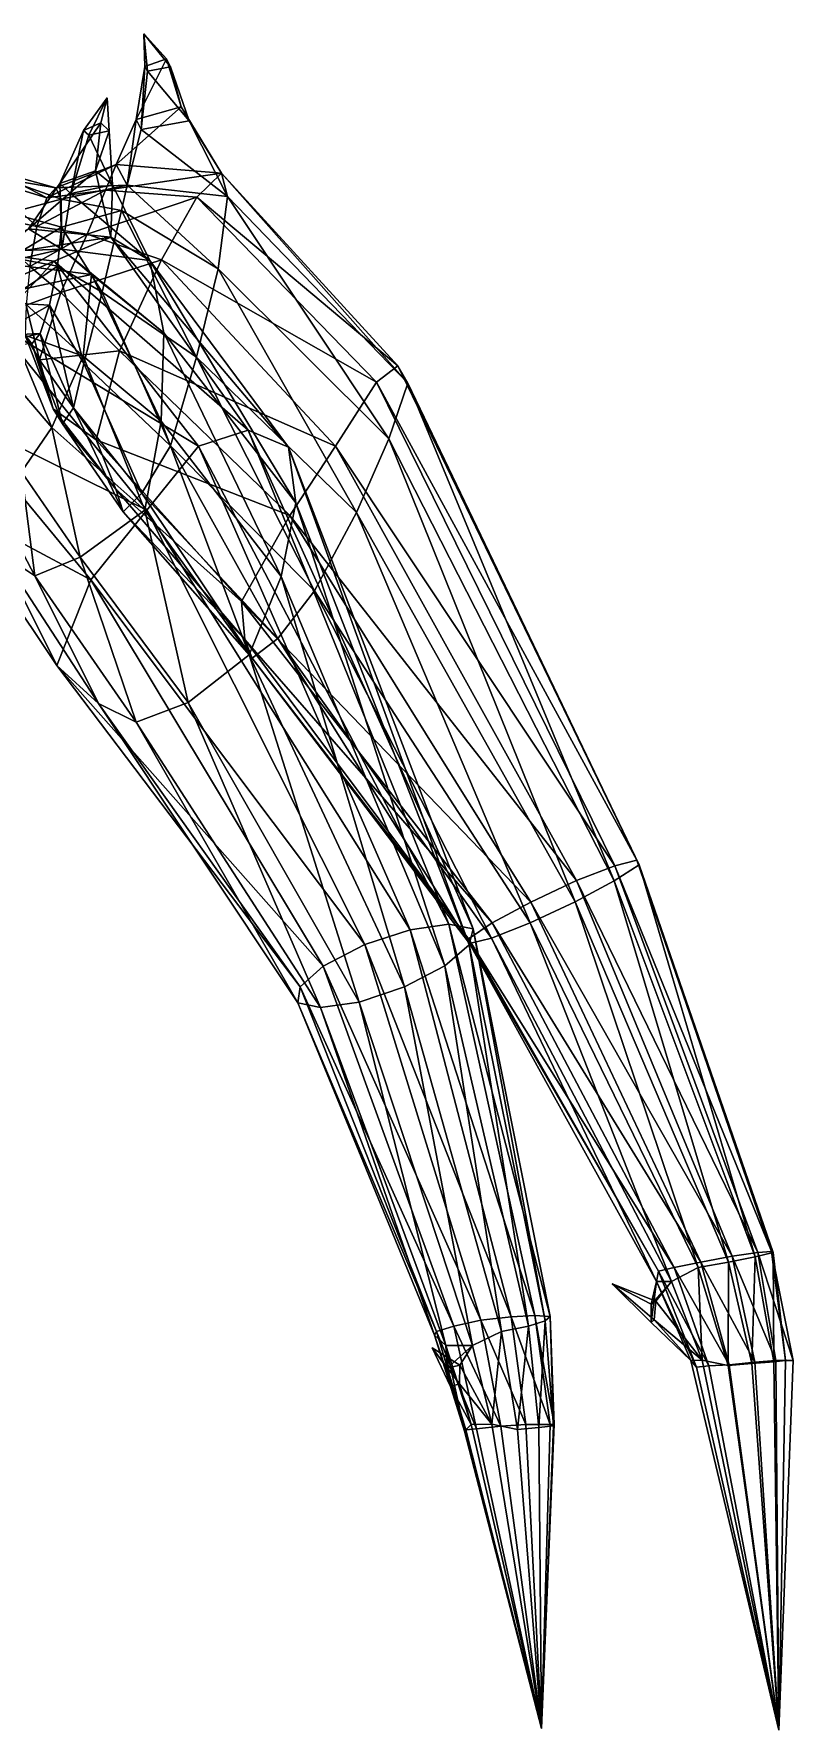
# Model space of a CAD drawing. Extents: x -86 to 86, y 0 to 86.
# Drawn here: x 47.7 to 86.2, y -0.1 to 86 of the extents above; entities that cross this region are included whole.
import ezdxf

# ---------------------------------------------------------------- set-up
doc = ezdxf.new("R2010")
doc.units = 0

msp = doc.modelspace()

# ---------------------------------------------------------------- linework, layer by layer
at = {"color": 1}
for points in [[(53.257122, 86.033356, 9.286396), (53.314579, 84.386833, 11.97131), (54.416836, 84.762375, 12.183912)], [(53.257122, 86.033356, 9.286396), (53.447914, 84.137947, 11.662909), (53.314579, 84.386833, 11.97131)], [(53.257122, 86.033356, 9.286396), (54.615921, 84.356873, 11.651537), (53.447914, 84.137947, 11.662909)], [(53.257122, 86.033356, 9.286396), (54.416836, 84.762375, 12.183912), (54.615921, 84.356873, 11.651537)], [(55.161999, 82.33786, 14.175617), (54.416836, 84.762375, 12.183912), (52.865234, 81.690956, 13.725006)], [(54.416836, 84.762375, 12.183912), (53.314579, 84.386833, 11.97131), (52.865234, 81.690956, 13.725006)], [(54.615921, 84.356873, 11.651537), (54.416836, 84.762375, 12.183912), (55.161999, 82.33786, 14.175617)], [(52.865234, 81.690956, 13.725006), (53.314579, 84.386833, 11.97131), (53.127369, 81.178543, 12.994476)], [(53.314579, 84.386833, 11.97131), (53.447914, 84.137947, 11.662909), (53.127369, 81.178543, 12.994476)], [(53.127369, 81.178543, 12.994476), (53.447914, 84.137947, 11.662909), (55.564297, 81.627968, 13.081163)], [(53.447914, 84.137947, 11.662909), (54.615921, 84.356873, 11.651537), (55.564297, 81.627968, 13.081163)], [(55.564297, 81.627968, 13.081163), (54.615921, 84.356873, 11.651537), (55.161999, 82.33786, 14.175617)], [(51.406021, 82.782257, 41.324448), (50.204636, 81.135727, 43.726269), (51.080517, 81.511269, 44.42841)], [(51.406021, 82.782257, 41.324448), (50.466419, 80.886841, 43.515648), (50.204636, 81.135727, 43.726269)], [(51.406021, 82.782257, 41.324448), (51.504917, 81.105766, 44.050335), (50.466419, 80.886841, 43.515648)], [(51.406021, 82.782257, 41.324448), (51.080517, 81.511269, 44.42841), (51.504917, 81.105766, 44.050335)], [(57.193665, 78.959328, 16.361095), (55.161999, 82.33786, 14.175617), (51.855633, 79.396843, 15.187185)], [(55.161999, 82.33786, 14.175617), (52.865234, 81.690956, 13.725006), (51.855633, 79.396843, 15.187185)], [(55.564297, 81.627968, 13.081163), (55.161999, 82.33786, 14.175617), (57.193665, 78.959328, 16.361095)], [(50.810772, 79.086754, 46.537769), (51.080517, 81.511269, 44.42841), (48.989258, 78.43985, 45.067989)], [(51.080517, 81.511269, 44.42841), (50.204636, 81.135727, 43.726269), (48.989258, 78.43985, 45.067989)], [(48.989258, 78.43985, 45.067989), (50.204636, 81.135727, 43.726269), (49.561844, 77.927437, 44.544033)], [(50.204636, 81.135727, 43.726269), (50.466419, 80.886841, 43.515648), (49.561844, 77.927437, 44.544033)], [(50.466419, 80.886841, 43.515648), (51.504917, 81.105766, 44.050335), (51.677074, 78.376862, 45.757263)], [(51.504917, 81.105766, 44.050335), (51.080517, 81.511269, 44.42841), (50.810772, 79.086754, 46.537769)], [(51.677074, 78.376862, 45.757263), (51.504917, 81.105766, 44.050335), (50.810772, 79.086754, 46.537769)], [(51.855633, 79.396843, 15.187185), (52.865234, 81.690956, 13.725006), (52.414646, 78.360779, 12.636265)], [(52.865234, 81.690956, 13.725006), (53.127369, 81.178543, 12.994476), (52.414646, 78.360779, 12.636265)], [(52.414646, 78.360779, 12.636265), (53.127369, 81.178543, 12.994476), (57.508629, 77.782654, 12.726124)], [(53.127369, 81.178543, 12.994476), (55.564297, 81.627968, 13.081163), (57.508629, 77.782654, 12.726124)], [(57.508629, 77.782654, 12.726124), (55.564297, 81.627968, 13.081163), (57.193665, 78.959328, 16.361095)], [(49.561844, 77.927437, 44.544033), (50.466419, 80.886841, 43.515648), (51.677074, 78.376862, 45.757263)], [(51.318615, 78.099289, 17.318689), (51.855633, 79.396843, 15.187185), (48.342266, 77.71183, 15.703304)], [(51.855633, 79.396843, 15.187185), (48.797993, 78.214371, 14.283213), (48.342266, 77.71183, 15.703304)], [(51.855633, 79.396843, 15.187185), (52.414646, 78.360779, 12.636265), (48.797993, 78.214371, 14.283213)], [(57.193665, 78.959328, 16.361095), (51.855633, 79.396843, 15.187185), (51.318615, 78.099289, 17.318689)], [(45.170876, 78.68116, 15.336443), (44.631386, 76.928398, 16.726467), (47.82888, 76.253922, 16.804874)], [(45.68568, 79.081223, 13.470568), (45.170876, 78.68116, 15.336443), (48.342266, 77.71183, 15.703304)], [(48.342266, 77.71183, 15.703304), (45.170876, 78.68116, 15.336443), (47.82888, 76.253922, 16.804874)], [(48.797993, 78.214371, 14.283213), (45.68568, 79.081223, 13.470568), (48.342266, 77.71183, 15.703304)], [(46.226322, 78.656647, 11.599785), (45.68568, 79.081223, 13.470568), (48.797993, 78.214371, 14.283213)], [(46.481285, 76.957336, 10.229746), (46.226322, 78.656647, 11.599785), (49.061634, 77.63829, 12.885002)], [(49.061634, 77.63829, 12.885002), (46.226322, 78.656647, 11.599785), (48.797993, 78.214371, 14.283213)], [(51.588669, 75.708221, 49.418545), (50.810772, 79.086754, 46.537769), (47.414242, 76.145737, 45.890541)], [(50.810772, 79.086754, 46.537769), (48.989258, 78.43985, 45.067989), (47.414242, 76.145737, 45.890541)], [(47.414242, 76.145737, 45.890541), (48.989258, 78.43985, 45.067989), (49.09845, 75.109673, 43.89476)], [(48.989258, 78.43985, 45.067989), (49.561844, 77.927437, 44.544033), (49.09845, 75.109673, 43.89476)], [(49.561844, 77.927437, 44.544033), (51.677074, 78.376862, 45.757263), (53.56258, 74.531548, 46.350014)], [(51.677074, 78.376862, 45.757263), (50.810772, 79.086754, 46.537769), (51.588669, 75.708221, 49.418545)], [(55.945503, 77.747238, 20.154835), (57.193665, 78.959328, 16.361095), (51.318615, 78.099289, 17.318689)], [(53.56258, 74.531548, 46.350014), (51.677074, 78.376862, 45.757263), (51.588669, 75.708221, 49.418545)], [(66.153549, 69.174438, 18.42893), (57.193665, 78.959328, 16.361095), (55.945503, 77.747238, 20.154835)], [(66.153549, 69.174438, 18.42893), (66.655045, 68.302818, 14.988855), (57.193665, 78.959328, 16.361095)], [(66.655045, 68.302818, 14.988855), (57.508629, 77.782654, 12.726124), (57.193665, 78.959328, 16.361095)], [(49.079895, 76.215446, 11.772005), (46.481285, 76.957336, 10.229746), (49.061634, 77.63829, 12.885002)], [(50.382534, 75.864418, 18.89422), (51.318615, 78.099289, 17.318689), (47.82888, 76.253922, 16.804874)], [(51.318615, 78.099289, 17.318689), (48.342266, 77.71183, 15.703304), (47.82888, 76.253922, 16.804874)], [(52.414646, 78.360779, 12.636265), (49.061634, 77.63829, 12.885002), (48.797993, 78.214371, 14.283213)], [(52.414646, 78.360779, 12.636265), (52.126068, 77.069016, 8.855499), (49.061634, 77.63829, 12.885002)], [(52.126068, 77.069016, 8.855499), (49.079895, 76.215446, 11.772005), (49.061634, 77.63829, 12.885002)], [(49.09845, 75.109673, 43.89476), (49.561844, 77.927437, 44.544033), (53.56258, 74.531548, 46.350014)], [(55.945503, 77.747238, 20.154835), (51.318615, 78.099289, 17.318689), (50.382534, 75.864418, 18.89422)], [(54.152008, 74.561081, 23.101982), (55.945503, 77.747238, 20.154835), (50.382534, 75.864418, 18.89422)], [(57.036125, 74.111992, 10.309521), (52.126068, 77.069016, 8.855499), (52.414646, 78.360779, 12.636265)], [(57.508629, 77.782654, 12.726124), (57.036125, 74.111992, 10.309521), (52.414646, 78.360779, 12.636265)], [(65.072906, 68.346062, 21.782097), (55.945503, 77.747238, 20.154835), (54.152008, 74.561081, 23.101982)], [(65.072906, 68.346062, 21.782097), (66.153549, 69.174438, 18.42893), (55.945503, 77.747238, 20.154835)], [(65.699081, 65.483353, 12.376343), (57.036125, 74.111992, 10.309521), (57.508629, 77.782654, 12.726124)], [(66.655045, 68.302818, 14.988855), (65.699081, 65.483353, 12.376343), (57.508629, 77.782654, 12.726124)], [(47.82888, 76.253922, 16.804874), (44.631386, 76.928398, 16.726467), (47.479164, 74.225716, 16.918734)], [(46.522705, 74.676842, 9.664341), (46.481285, 76.957336, 10.229746), (49.079895, 76.215446, 11.772005)], [(52.126068, 77.069016, 8.855499), (51.146622, 72.919998, 7.901783), (49.079895, 76.215446, 11.772005)], [(55.927277, 69.615692, 8.482758), (51.146622, 72.919998, 7.901783), (52.126068, 77.069016, 8.855499)], [(57.036125, 74.111992, 10.309521), (55.927277, 69.615692, 8.482758), (52.126068, 77.069016, 8.855499)], [(47.414242, 76.145737, 45.890541), (49.09845, 75.109673, 43.89476), (45.131111, 74.963264, 43.66486)], [(51.588669, 75.708221, 49.418545), (47.414242, 76.145737, 45.890541), (45.945099, 74.848183, 47.52557)], [(48.870781, 74.235245, 11.340227), (46.522705, 74.676842, 9.664341), (49.079895, 76.215446, 11.772005)], [(50.382534, 75.864418, 18.89422), (47.82888, 76.253922, 16.804874), (47.479164, 74.225716, 16.918734)], [(49.046303, 72.909782, 19.604006), (50.382534, 75.864418, 18.89422), (47.479164, 74.225716, 16.918734)], [(51.146622, 72.919998, 7.901783), (48.870781, 74.235245, 11.340227), (49.079895, 76.215446, 11.772005)], [(54.152008, 74.561081, 23.101982), (50.382534, 75.864418, 18.89422), (49.046303, 72.909782, 19.604006)], [(49.09845, 75.109673, 43.89476), (46.01643, 74.387184, 42.550991), (45.131111, 74.963264, 43.66486)], [(48.715218, 74.496132, 52.192287), (51.588669, 75.708221, 49.418545), (45.945099, 74.848183, 47.52557)], [(49.09845, 75.109673, 43.89476), (50.606476, 73.817909, 40.415775), (46.01643, 74.387184, 42.550991)], [(58.550003, 65.923332, 55.426483), (51.588669, 75.708221, 49.418545), (48.715218, 74.496132, 52.192287)], [(53.56258, 74.531548, 46.350014), (54.271687, 70.860886, 43.991962), (49.09845, 75.109673, 43.89476)], [(54.271687, 70.860886, 43.991962), (50.606476, 73.817909, 40.415775), (49.09845, 75.109673, 43.89476)], [(58.550003, 65.923332, 55.426483), (60.598022, 65.051712, 52.617348), (51.588669, 75.708221, 49.418545)], [(60.598022, 65.051712, 52.617348), (53.56258, 74.531548, 46.350014), (51.588669, 75.708221, 49.418545)], [(48.715218, 74.496132, 52.192287), (45.945099, 74.848183, 47.52557), (44.382256, 72.613312, 48.482681)], [(45.754219, 71.309975, 53.962814), (48.715218, 74.496132, 52.192287), (44.382256, 72.613312, 48.482681)], [(56.030216, 65.094955, 57.888634), (48.715218, 74.496132, 52.192287), (45.754219, 71.309975, 53.962814)], [(50.606476, 73.817909, 40.415775), (46.55167, 72.96434, 41.57497), (46.01643, 74.387184, 42.550991)], [(46.152031, 72.391922, 10.137905), (46.522705, 74.676842, 9.664341), (48.870781, 74.235245, 11.340227)], [(48.477768, 72.26152, 11.674603), (46.152031, 72.391922, 10.137905), (48.870781, 74.235245, 11.340227)], [(49.046303, 72.909782, 19.604006), (47.479164, 74.225716, 16.918734), (47.288437, 72.26152, 16.417648)], [(50.209507, 69.297005, 9.550186), (48.477768, 72.26152, 11.674603), (48.870781, 74.235245, 11.340227)], [(56.030216, 65.094955, 57.888634), (58.550003, 65.923332, 55.426483), (48.715218, 74.496132, 52.192287)], [(51.146622, 72.919998, 7.901783), (50.209507, 69.297005, 9.550186), (48.870781, 74.235245, 11.340227)], [(52.019405, 69.935059, 23.583488), (54.152008, 74.561081, 23.101982), (49.046303, 72.909782, 19.604006)], [(62.986992, 65.099976, 23.426033), (54.152008, 74.561081, 23.101982), (52.019405, 69.935059, 23.583488)], [(60.598022, 65.051712, 52.617348), (60.97084, 62.232246, 49.860523), (53.56258, 74.531548, 46.350014)], [(60.97084, 62.232246, 49.860523), (54.271687, 70.860886, 43.991962), (53.56258, 74.531548, 46.350014)], [(62.986992, 65.099976, 23.426033), (65.072906, 68.346062, 21.782097), (54.152008, 74.561081, 23.101982)], [(64.054855, 61.730988, 10.850645), (55.927277, 69.615692, 8.482758), (57.036125, 74.111992, 10.309521)], [(65.699081, 65.483353, 12.376343), (64.054855, 61.730988, 10.850645), (57.036125, 74.111992, 10.309521)], [(50.606476, 73.817909, 40.415775), (50.184879, 69.668892, 39.115337), (46.55167, 72.96434, 41.57497)], [(54.142796, 66.364586, 41.858891), (50.184879, 69.668892, 39.115337), (50.606476, 73.817909, 40.415775)], [(54.271687, 70.860886, 43.991962), (54.142796, 66.364586, 41.858891), (50.606476, 73.817909, 40.415775)], [(45.689526, 70.713379, 11.437622), (46.152031, 72.391922, 10.137905), (48.477768, 72.26152, 11.674603)], [(50.184879, 69.668892, 39.115337), (46.568066, 70.984138, 41.095501), (46.55167, 72.96434, 41.57497)], [(47.956944, 69.482567, 18.920097), (49.046303, 72.909782, 19.604006), (47.288437, 72.26152, 16.417648)], [(52.019405, 69.935059, 23.583488), (49.046303, 72.909782, 19.604006), (47.956944, 69.482567, 18.920097)], [(54.616756, 65.112915, 7.794559), (50.209507, 69.297005, 9.550186), (51.146622, 72.919998, 7.901783)], [(55.927277, 69.615692, 8.482758), (54.616756, 65.112915, 7.794559), (51.146622, 72.919998, 7.901783)], [(48.003204, 70.822334, 12.626505), (45.689526, 70.713379, 11.437622), (48.477768, 72.26152, 11.674603)], [(47.956944, 69.482567, 18.920097), (47.288437, 72.26152, 16.417648), (47.238441, 70.739594, 15.413195)], [(49.69569, 67.048515, 11.887173), (48.003204, 70.822334, 12.626505), (48.477768, 72.26152, 11.674603)], [(50.209507, 69.297005, 9.550186), (49.69569, 67.048515, 11.887173), (48.477768, 72.26152, 11.674603)], [(53.418343, 61.848869, 58.369987), (45.754219, 71.309975, 53.962814), (43.643192, 66.683952, 53.394135)], [(47.575996, 70.294594, 13.971199), (45.082329, 70.148872, 13.286371), (48.003204, 70.822334, 12.626505)], [(45.082329, 70.148872, 13.286371), (45.689526, 70.713379, 11.437622), (48.003204, 70.822334, 12.626505)], [(53.418343, 61.848869, 58.369987), (56.030216, 65.094955, 57.888634), (45.754219, 71.309975, 53.962814)], [(48.587132, 66.045898, 40.136425), (46.064468, 69.010414, 41.207989), (46.568066, 70.984138, 41.095501)], [(50.184879, 69.668892, 39.115337), (48.587132, 66.045898, 40.136425), (46.568066, 70.984138, 41.095501)], [(48.655407, 66.997101, 16.814356), (47.238441, 70.739594, 15.413195), (47.575996, 70.294594, 13.971199)], [(48.655407, 66.997101, 16.814356), (47.956944, 69.482567, 18.920097), (47.238441, 70.739594, 15.413195)], [(49.131763, 66.231377, 14.388012), (47.575996, 70.294594, 13.971199), (48.003204, 70.822334, 12.626505)], [(49.69569, 67.048515, 11.887173), (49.131763, 66.231377, 14.388012), (48.003204, 70.822334, 12.626505)], [(60.227951, 58.479874, 47.744076), (54.142796, 66.364586, 41.858891), (54.271687, 70.860886, 43.991962)], [(60.97084, 62.232246, 49.860523), (60.227951, 58.479874, 47.744076), (54.271687, 70.860886, 43.991962)], [(49.131763, 66.231377, 14.388012), (48.655407, 66.997101, 16.814356), (47.575996, 70.294594, 13.971199)], [(50.847584, 65.422752, 21.988136), (52.019405, 69.935059, 23.583488), (47.956944, 69.482567, 18.920097)], [(60.677826, 61.575043, 25.14045), (52.019405, 69.935059, 23.583488), (50.847584, 65.422752, 21.988136)], [(60.677826, 61.575043, 25.14045), (62.986992, 65.099976, 23.426033), (52.019405, 69.935059, 23.583488)], [(48.587132, 66.045898, 40.136425), (47.042679, 63.797409, 41.964043), (46.064468, 69.010414, 41.207989)], [(50.847584, 65.422752, 21.988136), (47.956944, 69.482567, 18.920097), (48.655407, 66.997101, 16.814356)], [(53.304501, 61.861809, 40.638916), (48.587132, 66.045898, 40.136425), (50.184879, 69.668892, 39.115337)], [(53.151039, 62.72551, 12.042805), (49.69569, 67.048515, 11.887173), (50.209507, 69.297005, 9.550186)], [(54.142796, 66.364586, 41.858891), (53.304501, 61.861809, 40.638916), (50.184879, 69.668892, 39.115337)], [(54.616756, 65.112915, 7.794559), (53.151039, 62.72551, 12.042805), (50.209507, 69.297005, 9.550186)], [(61.921051, 57.764801, 10.26437), (54.616756, 65.112915, 7.794559), (55.927277, 69.615692, 8.482758)], [(64.054855, 61.730988, 10.850645), (61.921051, 57.764801, 10.26437), (55.927277, 69.615692, 8.482758)], [(78.282082, 44.081467, 19.579832), (66.153549, 69.174438, 18.42893), (65.072906, 68.346062, 21.782097)], [(78.282082, 44.081467, 19.579832), (78.404778, 43.851311, 17.185934), (66.153549, 69.174438, 18.42893)], [(78.404778, 43.851311, 17.185934), (66.655045, 68.302818, 14.988855), (66.153549, 69.174438, 18.42893)], [(77.161217, 43.803299, 21.655415), (65.072906, 68.346062, 21.782097), (62.986992, 65.099976, 23.426033)], [(77.161217, 43.803299, 21.655415), (78.282082, 44.081467, 19.579832), (65.072906, 68.346062, 21.782097)], [(77.136169, 43.034172, 15.191746), (65.699081, 65.483353, 12.376343), (66.655045, 68.302818, 14.988855)], [(78.404778, 43.851311, 17.185934), (77.136169, 43.034172, 15.191746), (66.655045, 68.302818, 14.988855)], [(50.576122, 58.323944, 58.809563), (43.643192, 66.683952, 53.394135), (43.35067, 62.171646, 51.436394)], [(50.576122, 58.323944, 58.809563), (53.418343, 61.848869, 58.369987), (43.643192, 66.683952, 53.394135)], [(51.844841, 62.919586, 18.202951), (48.655407, 66.997101, 16.814356), (49.131763, 66.231377, 14.388012)], [(51.844841, 62.919586, 18.202951), (50.847584, 65.422752, 21.988136), (48.655407, 66.997101, 16.814356)], [(52.202782, 61.774223, 15.156298), (49.131763, 66.231377, 14.388012), (49.69569, 67.048515, 11.887173)], [(53.151039, 62.72551, 12.042805), (52.202782, 61.774223, 15.156298), (49.69569, 67.048515, 11.887173)], [(58.613857, 54.513687, 46.230289), (53.304501, 61.861809, 40.638916), (54.142796, 66.364586, 41.858891)], [(60.227951, 58.479874, 47.744076), (58.613857, 54.513687, 46.230289), (54.142796, 66.364586, 41.858891)], [(50.026634, 59.474403, 43.713242), (47.042679, 63.797409, 41.964043), (48.587132, 66.045898, 40.136425)], [(53.304501, 61.861809, 40.638916), (50.026634, 59.474403, 43.713242), (48.587132, 66.045898, 40.136425)], [(52.202782, 61.774223, 15.156298), (51.844841, 62.919586, 18.202951), (49.131763, 66.231377, 14.388012)], [(68.741913, 40.830368, 62.101128), (58.550003, 65.923332, 55.426483), (56.030216, 65.094955, 57.888634)], [(68.741913, 40.830368, 62.101128), (69.966927, 40.600204, 60.040764), (58.550003, 65.923332, 55.426483)], [(69.966927, 40.600204, 60.040764), (60.598022, 65.051712, 52.617348), (58.550003, 65.923332, 55.426483)], [(75.147209, 41.972572, 14.072395), (64.054855, 61.730988, 10.850645), (65.699081, 65.483353, 12.376343)], [(77.136169, 43.034172, 15.191746), (75.147209, 41.972572, 14.072395), (65.699081, 65.483353, 12.376343)], [(58.218651, 57.214249, 24.202309), (50.847584, 65.422752, 21.988136), (51.844841, 62.919586, 18.202951)], [(58.218651, 57.214249, 24.202309), (60.677826, 61.575043, 25.14045), (50.847584, 65.422752, 21.988136)], [(60.063049, 55.332794, 13.410093), (53.151039, 62.72551, 12.042805), (54.616756, 65.112915, 7.794559)], [(66.782394, 40.5522, 63.414406), (56.030216, 65.094955, 57.888634), (53.418343, 61.848869, 58.369987)], [(61.921051, 57.764801, 10.26437), (60.063049, 55.332794, 13.410093), (54.616756, 65.112915, 7.794559)], [(66.782394, 40.5522, 63.414406), (68.741913, 40.830368, 62.101128), (56.030216, 65.094955, 57.888634)], [(69.966927, 40.600204, 60.040764), (69.774803, 39.783066, 57.685074), (60.598022, 65.051712, 52.617348)], [(69.774803, 39.783066, 57.685074), (60.97084, 62.232246, 49.860523), (60.598022, 65.051712, 52.617348)], [(75.220474, 43.048126, 22.934628), (62.986992, 65.099976, 23.426033), (60.677826, 61.575043, 25.14045)], [(75.220474, 43.048126, 22.934628), (77.161217, 43.803299, 21.655415), (62.986992, 65.099976, 23.426033)], [(47.735729, 58.523117, 46.025124), (45.377483, 62.98027, 43.913231), (47.042679, 63.797409, 41.964043)], [(50.026634, 59.474403, 43.713242), (47.735729, 58.523117, 46.025124), (47.042679, 63.797409, 41.964043)], [(47.735729, 58.523117, 46.025124), (45.998184, 59.668472, 48.553196), (45.377483, 62.98027, 43.913231)], [(58.384659, 55.28717, 19.988466), (51.844841, 62.919586, 18.202951), (52.202782, 61.774223, 15.156298)], [(58.384659, 55.28717, 19.988466), (58.218651, 57.214249, 24.202309), (51.844841, 62.919586, 18.202951)], [(48.838318, 53.96315, 56.832771), (43.35067, 62.171646, 51.436394), (45.998184, 59.668472, 48.553196)], [(48.838318, 53.96315, 56.832771), (50.576122, 58.323944, 58.809563), (43.35067, 62.171646, 51.436394)], [(58.749844, 54.334854, 16.57576), (52.202782, 61.774223, 15.156298), (53.151039, 62.72551, 12.042805)], [(60.063049, 55.332794, 13.410093), (58.749844, 54.334854, 16.57576), (53.151039, 62.72551, 12.042805)], [(68.53746, 38.721466, 55.767296), (60.227951, 58.479874, 47.744076), (60.97084, 62.232246, 49.860523)], [(69.774803, 39.783066, 57.685074), (68.53746, 38.721466, 55.767296), (60.97084, 62.232246, 49.860523)], [(55.503181, 52.08168, 48.146389), (50.026634, 59.474403, 43.713242), (53.304501, 61.861809, 40.638916)], [(64.469048, 39.797028, 63.640831), (53.418343, 61.848869, 58.369987), (50.576122, 58.323944, 58.809563)], [(58.749844, 54.334854, 16.57576), (58.384659, 55.28717, 19.988466), (52.202782, 61.774223, 15.156298)], [(58.613857, 54.513687, 46.230289), (55.503181, 52.08168, 48.146389), (53.304501, 61.861809, 40.638916)], [(64.469048, 39.797028, 63.640831), (66.782394, 40.5522, 63.414406), (53.418343, 61.848869, 58.369987)], [(72.900993, 41.958267, 23.040077), (60.677826, 61.575043, 25.14045), (58.218651, 57.214249, 24.202309)], [(72.900993, 41.958267, 23.040077), (75.220474, 43.048126, 22.934628), (60.677826, 61.575043, 25.14045)], [(72.869179, 40.906548, 14.129772), (61.921051, 57.764801, 10.26437), (64.054855, 61.730988, 10.850645)], [(75.147209, 41.972572, 14.072395), (72.869179, 40.906548, 14.129772), (64.054855, 61.730988, 10.850645)], [(50.950447, 52.036057, 53.182716), (45.998184, 59.668472, 48.553196), (47.735729, 58.523117, 46.025124)], [(50.950447, 52.036057, 53.182716), (48.838318, 53.96315, 56.832771), (45.998184, 59.668472, 48.553196)], [(52.86512, 51.083755, 50.334217), (47.735729, 58.523117, 46.025124), (50.026634, 59.474403, 43.713242)], [(55.503181, 52.08168, 48.146389), (52.86512, 51.083755, 50.334217), (50.026634, 59.474403, 43.713242)], [(52.86512, 51.083755, 50.334217), (50.950447, 52.036057, 53.182716), (47.735729, 58.523117, 46.025124)], [(62.368092, 38.707169, 62.652336), (50.576122, 58.323944, 58.809563), (48.838318, 53.96315, 56.832771)], [(62.368092, 38.707169, 62.652336), (64.469048, 39.797028, 63.640831), (50.576122, 58.323944, 58.809563)], [(66.49559, 37.655441, 54.755608), (58.613857, 54.513687, 46.230289), (60.227951, 58.479874, 47.744076)], [(70.909073, 40.127548, 15.367655), (60.063049, 55.332794, 13.410093), (61.921051, 57.764801, 10.26437)], [(68.53746, 38.721466, 55.767296), (66.49559, 37.655441, 54.755608), (60.227951, 58.479874, 47.744076)], [(72.869179, 40.906548, 14.129772), (70.909073, 40.127548, 15.367655), (61.921051, 57.764801, 10.26437)], [(70.940025, 40.903824, 21.836918), (58.218651, 57.214249, 24.202309), (58.384659, 55.28717, 19.988466)], [(70.940025, 40.903824, 21.836918), (72.900993, 41.958267, 23.040077), (58.218651, 57.214249, 24.202309)], [(69.743645, 40.096222, 19.817333), (58.384659, 55.28717, 19.988466), (58.749844, 54.334854, 16.57576)], [(69.743645, 40.096222, 19.817333), (70.940025, 40.903824, 21.836918), (58.384659, 55.28717, 19.988466)], [(69.79496, 39.849037, 17.44795), (58.749844, 54.334854, 16.57576), (60.063049, 55.332794, 13.410093)], [(70.909073, 40.127548, 15.367655), (69.79496, 39.849037, 17.44795), (60.063049, 55.332794, 13.410093)], [(64.184395, 36.876434, 54.936455), (55.503181, 52.08168, 48.146389), (58.613857, 54.513687, 46.230289)], [(66.49559, 37.655441, 54.755608), (64.184395, 36.876434, 54.936455), (58.613857, 54.513687, 46.230289)], [(69.79496, 39.849037, 17.44795), (69.743645, 40.096222, 19.817333), (58.749844, 54.334854, 16.57576)], [(61.194595, 37.652725, 60.67347), (48.838318, 53.96315, 56.832771), (50.950447, 52.036057, 53.182716)], [(61.194595, 37.652725, 60.67347), (62.368092, 38.707169, 62.652336), (48.838318, 53.96315, 56.832771)], [(61.078209, 36.845116, 58.329018), (50.950447, 52.036057, 53.182716), (52.86512, 51.083755, 50.334217)], [(61.078209, 36.845116, 58.329018), (61.194595, 37.652725, 60.67347), (50.950447, 52.036057, 53.182716)], [(62.228645, 36.597931, 56.257034), (52.86512, 51.083755, 50.334217), (55.503181, 52.08168, 48.146389)], [(64.184395, 36.876434, 54.936455), (62.228645, 36.597931, 56.257034), (55.503181, 52.08168, 48.146389)], [(62.228645, 36.597931, 56.257034), (61.078209, 36.845116, 58.329018), (52.86512, 51.083755, 50.334217)], [(85.111076, 24.213089, 23.190475), (78.282082, 44.081467, 19.579832), (77.161217, 43.803299, 21.655415)], [(85.111076, 24.213089, 23.190475), (85.202515, 24.170532, 21.693863), (78.282082, 44.081467, 19.579832)], [(85.202515, 24.170532, 21.693863), (78.404778, 43.851311, 17.185934), (78.282082, 44.081467, 19.579832)], [(84.422203, 24.15657, 24.457932), (77.161217, 43.803299, 21.655415), (75.220474, 43.048126, 22.934628)], [(84.285294, 23.948532, 20.46981), (77.136169, 43.034172, 15.191746), (78.404778, 43.851311, 17.185934)], [(84.422203, 24.15657, 24.457932), (85.111076, 24.213089, 23.190475), (77.161217, 43.803299, 21.655415)], [(85.202515, 24.170532, 21.693863), (84.285294, 23.948532, 20.46981), (78.404778, 43.851311, 17.185934)], [(83.125656, 23.977478, 25.273071), (75.220474, 43.048126, 22.934628), (72.900993, 41.958267, 23.040077)], [(82.931183, 23.675812, 19.74029), (75.147209, 41.972572, 14.072395), (77.136169, 43.034172, 15.191746)], [(83.125656, 23.977478, 25.273071), (84.422203, 24.15657, 24.457932), (75.220474, 43.048126, 22.934628)], [(84.285294, 23.948532, 20.46981), (82.931183, 23.675812, 19.74029), (77.136169, 43.034172, 15.191746)], [(81.531578, 23.674454, 25.212395), (72.900993, 41.958267, 23.040077), (70.940025, 40.903824, 21.836918)], [(81.395668, 23.407867, 19.759726), (72.869179, 40.906548, 14.129772), (75.147209, 41.972572, 14.072395)], [(81.531578, 23.674454, 25.212395), (83.125656, 23.977478, 25.273071), (72.900993, 41.958267, 23.040077)], [(82.931183, 23.675812, 19.74029), (81.395668, 23.407867, 19.759726), (75.147209, 41.972572, 14.072395)], [(71.89827, 20.905464, 69.279877), (66.782394, 40.5522, 63.414406), (64.469048, 39.797028, 63.640831)], [(73.098763, 20.961983, 68.479996), (68.741913, 40.830368, 62.101128), (66.782394, 40.5522, 63.414406)], [(71.89827, 20.905464, 69.279877), (73.098763, 20.961983, 68.479996), (66.782394, 40.5522, 63.414406)], [(73.098763, 20.961983, 68.479996), (73.87764, 20.919426, 67.198761), (68.741913, 40.830368, 62.101128)], [(73.87764, 20.919426, 67.198761), (69.966927, 40.600204, 60.040764), (68.741913, 40.830368, 62.101128)], [(80.17794, 23.402077, 24.506512), (70.940025, 40.903824, 21.836918), (69.743645, 40.096222, 19.817333)], [(73.637169, 20.697433, 65.688217), (69.774803, 39.783066, 57.685074), (69.966927, 40.600204, 60.040764)], [(73.87764, 20.919426, 67.198761), (73.637169, 20.697433, 65.688217), (69.966927, 40.600204, 60.040764)], [(80.039597, 22.68708, 20.34672), (70.909073, 40.127548, 15.367655), (72.869179, 40.906548, 14.129772)], [(80.17794, 23.402077, 24.506512), (81.531578, 23.674454, 25.212395), (70.940025, 40.903824, 21.836918)], [(81.395668, 23.407867, 19.759726), (80.039597, 22.68708, 20.34672), (72.869179, 40.906548, 14.129772)], [(70.371201, 20.726376, 69.39624), (64.469048, 39.797028, 63.640831), (62.368092, 38.707169, 62.652336)], [(70.371201, 20.726376, 69.39624), (71.89827, 20.905464, 69.279877), (64.469048, 39.797028, 63.640831)], [(72.779579, 20.424713, 64.411346), (68.53746, 38.721466, 55.767296), (69.774803, 39.783066, 57.685074)], [(79.387527, 23.214134, 23.229782), (69.743645, 40.096222, 19.817333), (69.79496, 39.849037, 17.44795)], [(79.387527, 23.214134, 23.229782), (80.17794, 23.402077, 24.506512), (69.743645, 40.096222, 19.817333)], [(73.637169, 20.697433, 65.688217), (72.779579, 20.424713, 64.411346), (69.774803, 39.783066, 57.685074)], [(79.287231, 22.687759, 21.818481), (69.79496, 39.849037, 17.44795), (70.909073, 40.127548, 15.367655)], [(79.287231, 22.687759, 21.818481), (79.387527, 23.214134, 23.229782), (69.79496, 39.849037, 17.44795)], [(80.039597, 22.68708, 20.34672), (79.287231, 22.687759, 21.818481), (70.909073, 40.127548, 15.367655)], [(68.989403, 20.423355, 68.599121), (62.368092, 38.707169, 62.652336), (61.194595, 37.652725, 60.67347)], [(68.989403, 20.423355, 68.599121), (70.371201, 20.726376, 69.39624), (62.368092, 38.707169, 62.652336)], [(71.412231, 20.156761, 63.712395), (66.49559, 37.655441, 54.755608), (68.53746, 38.721466, 55.767296)], [(72.779579, 20.424713, 64.411346), (71.412231, 20.156761, 63.712395), (68.53746, 38.721466, 55.767296)], [(68.121216, 20.150974, 67.343384), (61.194595, 37.652725, 60.67347), (61.078209, 36.845116, 58.329018)], [(68.121216, 20.150974, 67.343384), (68.989403, 20.423355, 68.599121), (61.194595, 37.652725, 60.67347)], [(69.938911, 19.435978, 63.59919), (64.184395, 36.876434, 54.936455), (66.49559, 37.655441, 54.755608)], [(71.412231, 20.156761, 63.712395), (69.938911, 19.435978, 63.59919), (66.49559, 37.655441, 54.755608)], [(68.017487, 19.963032, 65.845383), (61.078209, 36.845116, 58.329018), (62.228645, 36.597931, 56.257034)], [(68.017487, 19.963032, 65.845383), (68.121216, 20.150974, 67.343384), (61.078209, 36.845116, 58.329018)], [(68.586975, 19.436661, 64.550186), (62.228645, 36.597931, 56.257034), (64.184395, 36.876434, 54.936455)], [(68.586975, 19.436661, 64.550186), (68.017487, 19.963032, 65.845383), (62.228645, 36.597931, 56.257034)], [(69.938911, 19.435978, 63.59919), (68.586975, 19.436661, 64.550186), (64.184395, 36.876434, 54.936455)], [(85.334221, 18.682079, 24.562904), (84.422203, 24.15657, 24.457932), (83.125656, 23.977478, 25.273071)], [(85.235809, 18.613987, 21.394619), (84.285294, 23.948532, 20.46981), (85.202515, 24.170532, 21.693863)], [(86.211243, 18.68787, 23.604912), (85.111076, 24.213089, 23.190475), (84.422203, 24.15657, 24.457932)], [(85.334221, 18.682079, 24.562904), (86.211243, 18.68787, 23.604912), (84.422203, 24.15657, 24.457932)], [(86.211243, 18.68787, 23.604912), (85.831573, 18.686165, 22.445515), (85.111076, 24.213089, 23.190475)], [(85.831573, 18.686165, 22.445515), (85.202515, 24.170532, 21.693863), (85.111076, 24.213089, 23.190475)], [(85.831573, 18.686165, 22.445515), (85.235809, 18.613987, 21.394619), (85.202515, 24.170532, 21.693863)], [(81.928551, 18.404255, 24.647446), (80.17794, 23.402077, 24.506512), (79.387527, 23.214134, 23.229782)], [(81.599586, 18.705235, 21.19854), (80.039597, 22.68708, 20.34672), (81.395668, 23.407867, 19.759726)], [(82.96788, 18.468262, 25.472366), (81.531578, 23.674454, 25.212395), (80.17794, 23.402077, 24.506512)], [(81.928551, 18.404255, 24.647446), (82.96788, 18.468262, 25.472366), (80.17794, 23.402077, 24.506512)], [(82.913635, 18.431149, 20.884932), (81.395668, 23.407867, 19.759726), (82.931183, 23.675812, 19.74029)], [(82.913635, 18.431149, 20.884932), (81.599586, 18.705235, 21.19854), (81.395668, 23.407867, 19.759726)], [(84.270035, 18.594578, 25.280869), (83.125656, 23.977478, 25.273071), (81.531578, 23.674454, 25.212395)], [(82.96788, 18.468262, 25.472366), (84.270035, 18.594578, 25.280869), (81.531578, 23.674454, 25.212395)], [(84.125145, 18.522739, 20.870544), (82.913635, 18.431149, 20.884932), (82.931183, 23.675812, 19.74029)], [(84.125145, 18.522739, 20.870544), (82.931183, 23.675812, 19.74029), (84.285294, 23.948532, 20.46981)], [(84.270035, 18.594578, 25.280869), (85.334221, 18.682079, 24.562904), (83.125656, 23.977478, 25.273071)], [(85.235809, 18.613987, 21.394619), (84.125145, 18.522739, 20.870544), (84.285294, 23.948532, 20.46981)], [(79.158051, 20.753185, 20.096073), (77.03186, 22.571655, 19.033354), (79.247833, 21.69902, 20.202051)], [(79.247833, 21.69902, 20.202051), (77.03186, 22.571655, 19.033354), (79.016212, 21.536278, 21.154659)], [(79.016212, 21.536278, 21.154659), (77.03186, 22.571655, 19.033354), (79.007515, 20.605762, 20.784958)], [(79.007515, 20.605762, 20.784958), (77.03186, 22.571655, 19.033354), (79.158051, 20.753185, 20.096073)], [(81.014465, 18.682079, 22.350876), (79.287231, 22.687759, 21.818481), (79.007515, 20.605762, 20.784958)], [(79.287231, 22.687759, 21.818481), (79.016212, 21.536278, 21.154659), (79.007515, 20.605762, 20.784958)], [(79.287231, 22.687759, 21.818481), (80.039597, 22.68708, 20.34672), (79.016212, 21.536278, 21.154659)], [(80.039597, 22.68708, 20.34672), (79.247833, 21.69902, 20.202051), (79.016212, 21.536278, 21.154659)], [(80.039597, 22.68708, 20.34672), (81.599586, 18.705235, 21.19854), (79.247833, 21.69902, 20.202051)], [(81.31694, 18.34399, 23.624084), (79.387527, 23.214134, 23.229782), (79.287231, 22.687759, 21.818481)], [(81.014465, 18.682079, 22.350876), (81.31694, 18.34399, 23.624084), (79.287231, 22.687759, 21.818481)], [(81.31694, 18.34399, 23.624084), (81.928551, 18.404255, 24.647446), (79.387527, 23.214134, 23.229782)], [(81.599586, 18.705235, 21.19854), (79.158051, 20.753185, 20.096073), (79.247833, 21.69902, 20.202051)], [(71.37986, 15.343475, 69.936859), (70.371201, 20.726376, 69.39624), (68.989403, 20.423355, 68.599121)], [(72.656067, 15.430977, 69.79808), (71.89827, 20.905464, 69.279877), (70.371201, 20.726376, 69.39624)], [(71.37986, 15.343475, 69.936859), (72.656067, 15.430977, 69.79808), (70.371201, 20.726376, 69.39624)], [(73.878662, 15.436768, 69.359695), (73.098763, 20.961983, 68.479996), (71.89827, 20.905464, 69.279877)], [(72.656067, 15.430977, 69.79808), (73.878662, 15.436768, 69.359695), (71.89827, 20.905464, 69.279877)], [(73.308601, 15.271637, 65.968002), (72.779579, 20.424713, 64.411346), (73.637169, 20.697433, 65.688217)], [(73.878662, 15.436768, 69.359695), (74.083542, 15.435062, 68.157043), (73.098763, 20.961983, 68.479996)], [(74.083542, 15.435062, 68.157043), (73.87764, 20.919426, 67.198761), (73.098763, 20.961983, 68.479996)], [(74.046661, 15.362885, 66.949585), (73.308601, 15.271637, 65.968002), (73.637169, 20.697433, 65.688217)], [(74.046661, 15.362885, 66.949585), (73.637169, 20.697433, 65.688217), (73.87764, 20.919426, 67.198761)], [(74.083542, 15.435062, 68.157043), (74.046661, 15.362885, 66.949585), (73.87764, 20.919426, 67.198761)], [(81.014465, 18.682079, 22.350876), (79.007515, 20.605762, 20.784958), (79.158051, 20.753185, 20.096073)], [(81.599586, 18.705235, 21.19854), (81.014465, 18.682079, 22.350876), (79.158051, 20.753185, 20.096073)], [(69.604042, 15.153152, 68.284515), (68.121216, 20.150974, 67.343384), (68.017487, 19.963032, 65.845383)], [(69.540314, 15.092888, 67.094025), (68.017487, 19.963032, 65.845383), (68.586975, 19.436661, 64.550186)], [(69.540314, 15.092888, 67.094025), (69.604042, 15.153152, 68.284515), (68.017487, 19.963032, 65.845383)], [(70.138687, 15.217159, 69.498947), (68.989403, 20.423355, 68.599121), (68.121216, 20.150974, 67.343384)], [(69.604042, 15.153152, 68.284515), (70.138687, 15.217159, 69.498947), (68.121216, 20.150974, 67.343384)], [(70.138687, 15.217159, 69.498947), (71.37986, 15.343475, 69.936859), (68.989403, 20.423355, 68.599121)], [(70.921577, 15.454132, 65.080261), (69.938911, 19.435978, 63.59919), (71.412231, 20.156761, 63.712395)], [(72.230217, 15.180046, 65.415695), (70.921577, 15.454132, 65.080261), (71.412231, 20.156761, 63.712395)], [(72.230217, 15.180046, 65.415695), (71.412231, 20.156761, 63.712395), (72.779579, 20.424713, 64.411346)], [(73.308601, 15.271637, 65.968002), (72.230217, 15.180046, 65.415695), (72.779579, 20.424713, 64.411346)], [(69.276009, 17.502083, 62.966331), (67.890862, 19.320557, 61.034645), (69.306, 18.447922, 63.101952)], [(69.306, 18.447922, 63.101952), (67.890862, 19.320557, 61.034645), (68.656837, 18.285175, 63.836586)], [(68.656837, 18.285175, 63.836586), (67.890862, 19.320557, 61.034645), (68.821564, 17.35466, 63.505501)], [(68.821564, 17.35466, 63.505501), (67.890862, 19.320557, 61.034645), (69.276009, 17.502083, 62.966331)], [(69.866554, 15.430977, 65.826691), (69.540314, 15.092888, 67.094025), (68.586975, 19.436661, 64.550186)], [(68.586975, 19.436661, 64.550186), (69.938911, 19.435978, 63.59919), (68.656837, 18.285175, 63.836586)], [(69.866554, 15.430977, 65.826691), (68.586975, 19.436661, 64.550186), (68.821564, 17.35466, 63.505501)], [(68.586975, 19.436661, 64.550186), (68.656837, 18.285175, 63.836586), (68.821564, 17.35466, 63.505501)], [(69.938911, 19.435978, 63.59919), (69.306, 18.447922, 63.101952), (68.656837, 18.285175, 63.836586)], [(69.938911, 19.435978, 63.59919), (70.921577, 15.454132, 65.080261), (69.306, 18.447922, 63.101952)], [(70.921577, 15.454132, 65.080261), (69.276009, 17.502083, 62.966331), (69.306, 18.447922, 63.101952)], [(81.014465, 18.682079, 22.350876), (81.599586, 18.705235, 21.19854), (85.482735, -0.082235, 23.141277)], [(81.31694, 18.34399, 23.624084), (81.014465, 18.682079, 22.350876), (85.482735, -0.082235, 23.141277)], [(81.928551, 18.404255, 24.647446), (81.31694, 18.34399, 23.624084), (85.482735, -0.082235, 23.141277)], [(81.599586, 18.705235, 21.19854), (82.913635, 18.431149, 20.884932), (85.482735, -0.082235, 23.141277)], [(82.96788, 18.468262, 25.472366), (81.928551, 18.404255, 24.647446), (85.482735, -0.082235, 23.141277)], [(82.913635, 18.431149, 20.884932), (84.125145, 18.522739, 20.870544), (85.482735, -0.082235, 23.141277)], [(84.270035, 18.594578, 25.280869), (82.96788, 18.468262, 25.472366), (85.482735, -0.082235, 23.141277)], [(84.125145, 18.522739, 20.870544), (85.235809, 18.613987, 21.394619), (85.482735, -0.082235, 23.141277)], [(85.334221, 18.682079, 24.562904), (84.270035, 18.594578, 25.280869), (85.482735, -0.082235, 23.141277)], [(85.235809, 18.613987, 21.394619), (85.831573, 18.686165, 22.445515), (85.482735, -0.082235, 23.141277)], [(86.211243, 18.68787, 23.604912), (85.334221, 18.682079, 24.562904), (85.482735, -0.082235, 23.141277)], [(85.831573, 18.686165, 22.445515), (86.211243, 18.68787, 23.604912), (85.482735, -0.082235, 23.141277)], [(69.866554, 15.430977, 65.826691), (68.821564, 17.35466, 63.505501), (69.276009, 17.502083, 62.966331)], [(70.921577, 15.454132, 65.080261), (69.866554, 15.430977, 65.826691), (69.276009, 17.502083, 62.966331)], [(69.540314, 15.092888, 67.094025), (69.866554, 15.430977, 65.826691), (73.45047, -0.000004, 68.609818)], [(69.604042, 15.153152, 68.284515), (69.540314, 15.092888, 67.094025), (73.45047, -0.000004, 68.609818)], [(70.138687, 15.217159, 69.498947), (69.604042, 15.153152, 68.284515), (73.45047, -0.000004, 68.609818)], [(69.866554, 15.430977, 65.826691), (70.921577, 15.454132, 65.080261), (73.45047, -0.000004, 68.609818)], [(71.37986, 15.343475, 69.936859), (70.138687, 15.217159, 69.498947), (73.45047, -0.000004, 68.609818)], [(70.921577, 15.454132, 65.080261), (72.230217, 15.180046, 65.415695), (73.45047, -0.000004, 68.609818)], [(72.656067, 15.430977, 69.79808), (71.37986, 15.343475, 69.936859), (73.45047, -0.000004, 68.609818)], [(72.230217, 15.180046, 65.415695), (73.308601, 15.271637, 65.968002), (73.45047, -0.000004, 68.609818)], [(73.878662, 15.436768, 69.359695), (72.656067, 15.430977, 69.79808), (73.45047, -0.000004, 68.609818)], [(73.308601, 15.271637, 65.968002), (74.046661, 15.362885, 66.949585), (73.45047, -0.000004, 68.609818)], [(74.083542, 15.435062, 68.157043), (73.878662, 15.436768, 69.359695), (73.45047, -0.000004, 68.609818)], [(74.046661, 15.362885, 66.949585), (74.083542, 15.435062, 68.157043), (73.45047, -0.000004, 68.609818)]]:
    msp.add_3dface(points, dxfattribs=at)

doc.saveas('drawing.dxf')
